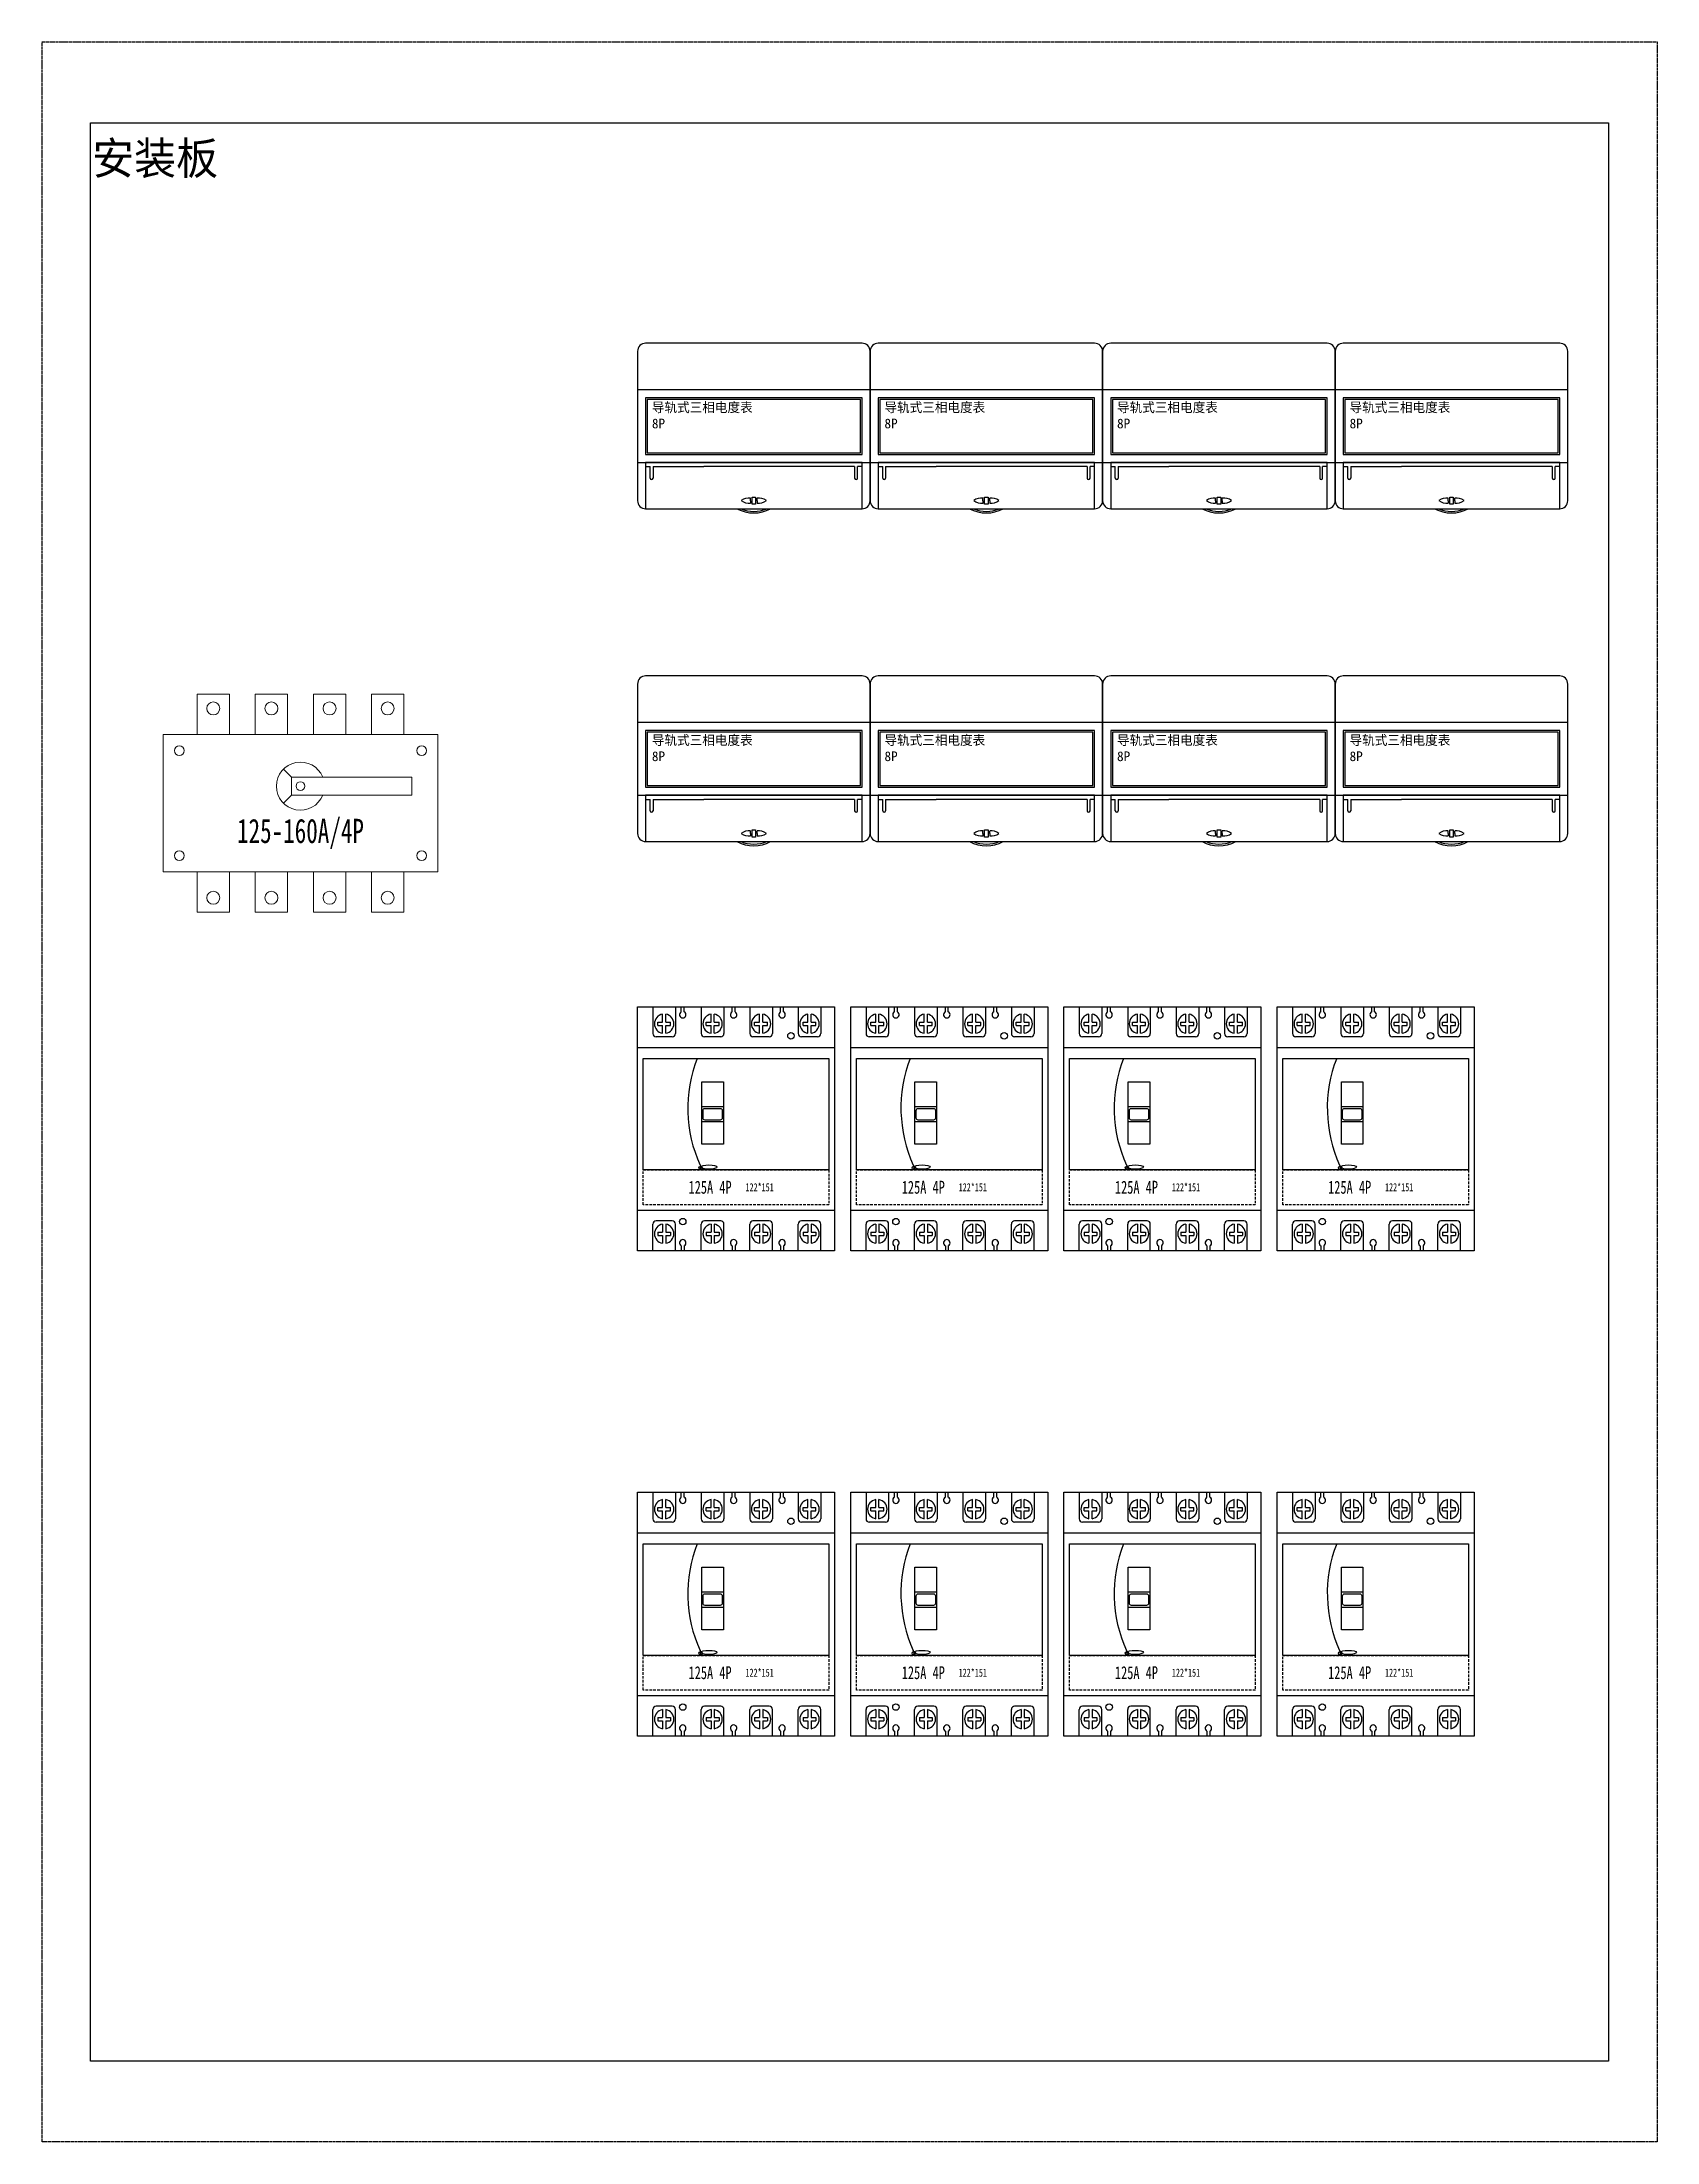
# Model space of a CAD drawing. Extents: x 299144 to 300144, y 311589 to 312889.
import ezdxf
from ezdxf.enums import TextEntityAlignment as Align

# ---------------------------------------------------------------- set-up
doc = ezdxf.new("R2010")
doc.units = 0
doc.header["$MEASUREMENT"] = 0
doc.linetypes.add('DASHED', pattern=[0.75, 0.5, -0.25])
doc.linetypes.add('HIDDEN2', pattern=[4.7625, 3.175, -1.5875])
doc.layers.add('元件', color=7, linetype='Continuous')
doc.layers.add('布置图', color=30, linetype='Continuous')
doc.layers.add('细线', color=7, linetype='Continuous', lineweight=0)
doc.styles.add('GH-CZC', font='', dxfattribs={"width": 0.7})
doc.styles.get('GH-CZC').set_extended_font_data('SimSun')

# ---------------------------------------------------------------- blocks, each defined once
blk = doc.blocks.new('Manufacturer光辉PartName塑壳断路器Series4PShellFrameLimitingCurrentRemarkPartTypeMinCurrent16MaxCurrent125Poles4PMinPower0MaxPower0LibType2DelFlgfalseUpdateDate')
at = {"layer": '元件', "color": 0, "transparency": 33554687}
for p, q in [((-51.5, 75.5), (-51.5, 59)), ((-48.5, 64), (-48.5, 66)), ((-48.5, 66), (-45.5, 66)), ((-45.5, 66), (-45.5, 70.9)), ((-43.5, 66), (-43.5, 70.9)), ((-43.5, 66), (-40.5, 66)), ((-40.5, 64), (-40.5, 66)), ((-37.5, 75.5), (-37.5, 59)), ((-33.9, 72.4), (-33.9, 75.5)), ((-32.1, 72.4), (-32.1, 75.5)), ((-21.5, 75.5), (-21.5, 59)), ((-18.5, 66), (-15.5, 66)), ((-18.5, 64), (-18.5, 66)), ((-15.5, 66), (-15.5, 70.9)), ((-13.5, 66), (-13.5, 70.9)), ((-13.5, 66), (-10.5, 66)), ((-10.5, 64), (-10.5, 66)), ((-7.5, 75.5), (-7.5, 59)), ((-2.4, 72.4), (-2.4, 75.5)), ((-0.6, 72.4), (-0.6, 75.5)), ((8.5, 75.5), (8.5, 59)), ((11.5, 64), (11.5, 66)), ((11.5, 66), (14.5, 66)), ((14.5, 66), (14.5, 70.9)), ((16.5, 66), (16.5, 70.9)), ((16.5, 66), (19.5, 66)), ((19.5, 64), (19.5, 66)), ((22.5, 75.5), (22.5, 59)), ((27.6, 72.4), (27.6, 75.5)), ((29.4, 72.4), (29.4, 75.5)), ((38.5, 75.5), (38.5, 59)), ((41.5, 64), (41.5, 66)), ((41.5, 66), (44.5, 66)), ((44.5, 66), (44.5, 70.9)), ((46.5, 66), (46.5, 70.9)), ((46.5, 66), (49.5, 66)), ((49.5, 64), (49.5, 66)), ((52.5, 75.5), (52.5, 59)), ((-39.5, 57), (-49.5, 57)), ((-48.5, 64), (-45.5, 64)), ((-45.5, 59.1), (-45.5, 64)), ((-43.5, 64), (-40.5, 64)), ((-43.5, 59.1), (-43.5, 64)), ((-9.5, 57), (-19.5, 57)), ((-18.5, 64), (-15.5, 64)), ((-15.5, 59.1), (-15.5, 64)), ((-13.5, 59.1), (-13.5, 64)), ((-13.5, 64), (-10.5, 64)), ((20.5, 57), (10.5, 57)), ((11.5, 64), (14.5, 64)), ((14.5, 59.1), (14.5, 64)), ((16.5, 64), (19.5, 64)), ((16.5, 59.1), (16.5, 64)), ((50.5, 57), (40.5, 57)), ((41.5, 64), (44.5, 64)), ((44.5, 59.1), (44.5, 64)), ((46.5, 64), (49.5, 64)), ((46.5, 59.1), (46.5, 64)), ((-61, 50.4), (61, 50.4)), ((-61, -50.4), (61, -50.4)), ((-51.5, -75.5), (-51.5, -59)), ((-39.5, -57), (-49.5, -57)), ((-48.5, -64), (-45.5, -64)), ((-48.5, -64), (-48.5, -66)), ((-45.5, -59.1), (-45.5, -64)), ((-43.5, -59.1), (-43.5, -64)), ((-43.5, -64), (-40.5, -64)), ((-40.5, -64), (-40.5, -66)), ((-37.5, -75.5), (-37.5, -59)), ((-21.5, -75.5), (-21.5, -59)), ((-9.5, -57), (-19.5, -57)), ((-18.5, -64), (-18.5, -66)), ((-18.5, -64), (-15.5, -64)), ((-15.5, -59.1), (-15.5, -64)), ((-13.5, -59.1), (-13.5, -64)), ((-13.5, -64), (-10.5, -64)), ((-10.5, -64), (-10.5, -66)), ((-7.5, -75.5), (-7.5, -59)), ((8.5, -75.5), (8.5, -59)), ((20.5, -57), (10.5, -57)), ((11.5, -64), (14.5, -64)), ((11.5, -64), (11.5, -66)), ((14.5, -59.1), (14.5, -64)), ((16.5, -59.1), (16.5, -64)), ((16.5, -64), (19.5, -64)), ((19.5, -64), (19.5, -66)), ((22.5, -75.5), (22.5, -59)), ((38.5, -75.5), (38.5, -59)), ((50.5, -57), (40.5, -57)), ((41.5, -64), (41.5, -66)), ((41.5, -64), (44.5, -64)), ((44.5, -59.1), (44.5, -64)), ((46.5, -59.1), (46.5, -64)), ((46.5, -64), (49.5, -64)), ((49.5, -64), (49.5, -66)), ((52.5, -75.5), (52.5, -59)), ((-48.5, -66), (-45.5, -66)), ((-45.5, -66), (-45.5, -70.9)), ((-43.5, -66), (-40.5, -66)), ((-43.5, -66), (-43.5, -70.9)), ((-33.9, -72.4), (-33.9, -75.5)), ((-32.1, -72.4), (-32.1, -75.5)), ((-18.5, -66), (-15.5, -66)), ((-15.5, -66), (-15.5, -70.9)), ((-13.5, -66), (-13.5, -70.9)), ((-13.5, -66), (-10.5, -66)), ((-2.4, -72.4), (-2.4, -75.5)), ((-0.6, -72.4), (-0.6, -75.5)), ((11.5, -66), (14.5, -66)), ((14.5, -66), (14.5, -70.9)), ((16.5, -66), (19.5, -66)), ((16.5, -66), (16.5, -70.9)), ((27.6, -72.4), (27.6, -75.5)), ((29.4, -72.4), (29.4, -75.5)), ((41.5, -66), (44.5, -66)), ((44.5, -66), (44.5, -70.9)), ((46.5, -66), (46.5, -70.9)), ((46.5, -66), (49.5, -66))]:
    blk.add_line(p, q, dxfattribs=at)
for points in [[(-61, -75.5), (-61, 75.5)], [(-61, 75.5), (61, 75.5)], [(61, 75.5), (61, -75.5)], [(61, -75.5), (-61, -75.5)]]:
    blk.add_lwpolyline(points, dxfattribs=at)
for points in [[(-57.5, 43.5), (57.5, 43.5), (57.5, -25.5), (-57.5, -25.5)], [(-21.2, 29.1), (-7.8, 29.1), (-7.8, -9.6), (-21.2, -9.6)], [(-21.2, 13.8), (-7.8, 13.8), (-7.8, 4.2), (-21.2, 4.2)]]:
    blk.add_lwpolyline(points, close=True, dxfattribs=at)
blk.add_lwpolyline([(-19.2, 12.6), (-9.8, 12.6, -0.414214), (-8.6, 11.4), (-8.6, 6.6, -0.414214), (-9.8, 5.4), (-19.2, 5.4, -0.414214), (-20.4, 6.6), (-20.4, 11.4, -0.414214)], format="xyb", close=True, dxfattribs=at)
at = {"layer": '元件', "color": 0, "linetype": 'HIDDEN2', "ltscale": 0.5, "transparency": 33554687}
blk.add_lwpolyline([(-57.5, -25.5), (57.5, -25.5), (57.5, -47), (-57.5, -47)], close=True, dxfattribs=at)
at = {"layer": '元件', "color": 0, "linetype": 'ByBlock', "transparency": 33554687}
for centre in [(34, 57.5), (-33, -57.5)]:
    blk.add_circle(centre, 2, dxfattribs=at)
at = {"layer": '元件', "color": 0, "transparency": 33554687}
blk.add_circle((-22, -24.2), 1.02, dxfattribs=at)
for centre, radius, start, end in [((-44.5, 65), 6, 99.5941, 260.4059), ((-44.5, 65), 6, 279.5941, 80.4059), ((-33, 70.6), 2, 116.839, 63.161), ((-14.5, 65), 6, 99.5941, 260.4059), ((-14.5, 65), 6, 279.5941, 80.4059), ((-1.5, 70.6), 2, 116.839, 63.161), ((15.5, 65), 6, 99.5941, 260.4059), ((15.5, 65), 6, 279.5941, 80.4059), ((28.5, 70.6), 2, 116.839, 63.161), ((45.5, 65), 6, 99.5941, 260.4059), ((45.5, 65), 6, 279.5941, 80.4059), ((-49.5, 59), 2, 180, 270), ((-39.5, 59), 2, 270, 0), ((-19.5, 59), 2, 180, 270), ((-9.5, 59), 2, 270, 0), ((10.5, 59), 2, 180, 270), ((20.5, 59), 2, 270, 0), ((40.5, 59), 2, 180, 270), ((50.5, 59), 2, 270, 0), ((54.9, 12.7), 84.8, 158.6859, 204.5341), ((-23.5, -23.8), 1.8, 251.3296, 44.8965), ((-49.5, -59), 2, 90, 180), ((-44.5, -65), 6, 99.5941, 260.4059), ((-44.5, -65), 6, 279.5941, 80.4059), ((-39.5, -59), 2, 0, 90), ((-19.5, -59), 2, 90, 180), ((-14.5, -65), 6, 99.5941, 260.4059), ((-14.5, -65), 6, 279.5941, 80.4059), ((-9.5, -59), 2, 0, 90), ((10.5, -59), 2, 90, 180), ((15.5, -65), 6, 99.5941, 260.4059), ((15.5, -65), 6, 279.5941, 80.4059), ((20.5, -59), 2, 0, 90), ((40.5, -59), 2, 90, 180), ((45.5, -65), 6, 99.5941, 260.4059), ((45.5, -65), 6, 279.5941, 80.4059), ((50.5, -59), 2, 0, 90), ((-33, -70.6), 2, 296.839, 243.161), ((-1.5, -70.6), 2, 296.839, 243.161), ((28.5, -70.6), 2, 296.839, 243.161)]:
    blk.add_arc(centre, radius, start, end, dxfattribs=at)
blk.add_ellipse((-16.8, -23.7), major_axis=(-5, 0), ratio=0.263531, dxfattribs=at)
at = {"layer": '元件', "color": 0, "transparency": 33554687, "width": 0.7}
blk.add_text('125A 4P', height=8, dxfattribs=at).set_placement((-29.4, -36.2), align=Align.MIDDLE_LEFT)
at = {"layer": '元件', "color": 0, "transparency": 33554687, "style": 'GH-CZC', "width": 0.7}
blk.add_text('122*151', height=5, dxfattribs=at).set_placement((14.6, -36.2), align=Align.MIDDLE_CENTER)
blk = doc.blocks.new('Manufacturer光辉PartName隔离开关Series160ShellFrameLimitingCurrentRemarkPartTypeMinCurrent100MaxCurrent160Poles4PMinPower0MaxPower0LibType2DelFlgfalseUpdateDate')
at = {"layer": '细线', "color": 7}
for p, q in [((-5.6, 16.1), (-10.5, 21)), ((-5.6, 16.1), (-5.6, 4.9)), ((-5.6, 16.1), (69, 16.1)), ((69, 16.1), (69, 4.9)), ((-5.6, 4.9), (-10.5, -0.1)), ((69, 4.9), (-5.6, 4.9))]:
    blk.add_line(p, q, dxfattribs=at)
for points in [[(-64, 42.5), (-44, 42.5), (-44, 67.5), (-64, 67.5)], [(-28, 42.5), (-8, 42.5), (-8, 67.5), (-28, 67.5)], [(8, 42.5), (28, 42.5), (28, 67.5), (8, 67.5)], [(44, 42.5), (64, 42.5), (64, 67.5), (44, 67.5)], [(-85, -42.5), (85, -42.5), (85, 42.5), (-85, 42.5)], [(-85, 42.5), (85, 42.5), (85, -42.5), (-85, -42.5)], [(-64, -42.5), (-44, -42.5), (-44, -67.5), (-64, -67.5)], [(-28, -42.5), (-8, -42.5), (-8, -67.5), (-28, -67.5)], [(8, -42.5), (28, -42.5), (28, -67.5), (8, -67.5)], [(44, -42.5), (64, -42.5), (64, -67.5), (44, -67.5)]]:
    blk.add_lwpolyline(points, close=True, dxfattribs=at)
for centre, radius in [((-54, 58.6), 4.01), ((-18, 58.6), 4.01), ((18, 58.6), 4.01), ((54, 58.6), 4.01), ((-75, 32.5), 3), ((75, 32.5), 3), ((0, 10.5), 2.75), ((-75, -32.5), 3), ((75, -32.5), 3), ((-54, -58.6), 4.01), ((-18, -58.6), 4.01), ((18, -58.6), 4.01), ((54, -58.6), 4.01)]:
    blk.add_circle(centre, radius, dxfattribs=at)
blk.add_arc((0, 10.5), 14.9, 22.0726, 337.9274, dxfattribs=at)
at = {"layer": '细线', "color": 7, "insert": (-85, -9.7), "char_height": 15, "width": 170, "attachment_point": 1}
blk.add_mtext('\\pxqc;{\\fFangSong_GB2312|b0|i0|c134|p49;\\W0.7;125-160A/4P}', dxfattribs=at)
blk = doc.blocks.new('Manufacturer光辉PartName电能表Series导轨式ShellFrameLimitingCurrentRemarkPartTypeMinCurrent1MaxCurrent500PolesMinPower0MaxPower0LibType2DelFlgfalseUpdateDate')
for p, q in [((-67, -24.6), (-64.2, -24.6)), ((-62.4, -24.6), (-31, -24.6)), ((62.4, -24.6), (-31, -24.6)), ((67, -24.6), (64.2, -24.6)), ((-2.1, -45.7), (-2.1, -44.2)), ((-2.1, -45.7), (-2.1, -47.2)), ((2.1, -45.7), (2.1, -44.2)), ((2.1, -45.7), (2.1, -47.2))]:
    blk.add_line(p, q)
blk.add_lwpolyline([(-67, -50.7), (67, -50.7, 0.414214), (72, -45.7), (72, 46.8, 0.414214), (67, 51.8), (-67, 51.8, 0.414214), (-72, 46.8), (-72, -45.7, 0.414214)], format="xyb", close=True)
for points in [[(-72, -22), (72, -22), (72, 23), (-72, 23)], [(-67, -17), (67, -17), (67, 18), (-67, 18)], [(-66, -16), (66, -16), (66, 17), (-66, 17)], [(-67, -50.7), (67, -50.7), (67, -22), (-67, -22)], [(-1.1, -43.5), (1.1, -43.5), (1.1, -47.9), (-1.1, -47.9)]]:
    blk.add_lwpolyline(points, close=True)
for points in [[(-64.2, -31.7), (-64.2, -24.6)], [(-62.4, -24.6), (-62.4, -31.7)], [(62.4, -24.6), (62.4, -31.7)], [(64.2, -31.7), (64.2, -24.6)]]:
    blk.add_lwpolyline(points)
for centre, radius, start, end in [((-63.3, -31.7), 0.9, 180, 0), ((63.3, -31.7), 0.9, 180, 0), ((0, -30.9), 22.4, 242.2689, 297.7311), ((0, -30.9), 21.4, 247.8872, 292.1128), ((-3.1, -51.8), 7.73, 82.2489, 127.0581), ((-3.1, -39.5), 7.73, 232.9419, 277.7511), ((3.1, -51.8), 7.73, 52.9419, 97.7511), ((3.1, -39.5), 7.73, 262.2489, 307.0581)]:
    blk.add_arc(centre, radius, start, end)
at = {"insert": (-63.1, 15.1), "char_height": 6, "width": 68.446, "attachment_point": 1}
blk.add_mtext('导轨式三相电度表\\P8P', dxfattribs=at)

msp = doc.modelspace()

# ---------------------------------------------------------------- linework, layer by layer
at = {"color": 2}
msp.add_lwpolyline([(299174.4, 312839.4), (300114.4, 312839.4), (300114.4, 311639.4), (299174.4, 311639.4)], close=True, dxfattribs=at)
at = {"layer": '布置图', "linetype": 'DASHED'}
msp.add_lwpolyline([(299144.4, 312889.4), (300144.4, 312889.4), (300144.4, 311589.4), (299144.4, 311589.4)], close=True, dxfattribs=at)

# ---------------------------------------------------------------- block references
for name, p in [('Manufacturer光辉PartName电能表Series导轨式ShellFrameLimitingCurrentRemarkPartTypeMinCurrent1MaxCurrent500PolesMinPower0MaxPower0LibType2DelFlgfalseUpdateDate', (299585.1, 312651.1)), ('Manufacturer光辉PartName电能表Series导轨式ShellFrameLimitingCurrentRemarkPartTypeMinCurrent1MaxCurrent500PolesMinPower0MaxPower0LibType2DelFlgfalseUpdateDate', (299729.1, 312651.1)), ('Manufacturer光辉PartName电能表Series导轨式ShellFrameLimitingCurrentRemarkPartTypeMinCurrent1MaxCurrent500PolesMinPower0MaxPower0LibType2DelFlgfalseUpdateDate', (299873.1, 312651.1)), ('Manufacturer光辉PartName电能表Series导轨式ShellFrameLimitingCurrentRemarkPartTypeMinCurrent1MaxCurrent500PolesMinPower0MaxPower0LibType2DelFlgfalseUpdateDate', (300017.1, 312651.1)), ('Manufacturer光辉PartName电能表Series导轨式ShellFrameLimitingCurrentRemarkPartTypeMinCurrent1MaxCurrent500PolesMinPower0MaxPower0LibType2DelFlgfalseUpdateDate', (299585.1, 312445.1)), ('Manufacturer光辉PartName电能表Series导轨式ShellFrameLimitingCurrentRemarkPartTypeMinCurrent1MaxCurrent500PolesMinPower0MaxPower0LibType2DelFlgfalseUpdateDate', (299729.1, 312445.1)), ('Manufacturer光辉PartName电能表Series导轨式ShellFrameLimitingCurrentRemarkPartTypeMinCurrent1MaxCurrent500PolesMinPower0MaxPower0LibType2DelFlgfalseUpdateDate', (299873.1, 312445.1)), ('Manufacturer光辉PartName电能表Series导轨式ShellFrameLimitingCurrentRemarkPartTypeMinCurrent1MaxCurrent500PolesMinPower0MaxPower0LibType2DelFlgfalseUpdateDate', (300017.1, 312445.1)), ('Manufacturer光辉PartName隔离开关Series160ShellFrameLimitingCurrentRemarkPartTypeMinCurrent100MaxCurrent160Poles4PMinPower0MaxPower0LibType2DelFlgfalseUpdateDate', (299304.4, 312418.2)), ('Manufacturer光辉PartName塑壳断路器Series4PShellFrameLimitingCurrentRemarkPartTypeMinCurrent16MaxCurrent125Poles4PMinPower0MaxPower0LibType2DelFlgfalseUpdateDate', (299574.1, 312216.6)), ('Manufacturer光辉PartName塑壳断路器Series4PShellFrameLimitingCurrentRemarkPartTypeMinCurrent16MaxCurrent125Poles4PMinPower0MaxPower0LibType2DelFlgfalseUpdateDate', (299706.1, 312216.6)), ('Manufacturer光辉PartName塑壳断路器Series4PShellFrameLimitingCurrentRemarkPartTypeMinCurrent16MaxCurrent125Poles4PMinPower0MaxPower0LibType2DelFlgfalseUpdateDate', (299838.1, 312216.6)), ('Manufacturer光辉PartName塑壳断路器Series4PShellFrameLimitingCurrentRemarkPartTypeMinCurrent16MaxCurrent125Poles4PMinPower0MaxPower0LibType2DelFlgfalseUpdateDate', (299970.1, 312216.6)), ('Manufacturer光辉PartName塑壳断路器Series4PShellFrameLimitingCurrentRemarkPartTypeMinCurrent16MaxCurrent125Poles4PMinPower0MaxPower0LibType2DelFlgfalseUpdateDate', (299574.1, 311916.1)), ('Manufacturer光辉PartName塑壳断路器Series4PShellFrameLimitingCurrentRemarkPartTypeMinCurrent16MaxCurrent125Poles4PMinPower0MaxPower0LibType2DelFlgfalseUpdateDate', (299706.1, 311916.1)), ('Manufacturer光辉PartName塑壳断路器Series4PShellFrameLimitingCurrentRemarkPartTypeMinCurrent16MaxCurrent125Poles4PMinPower0MaxPower0LibType2DelFlgfalseUpdateDate', (299838.1, 311916.1)), ('Manufacturer光辉PartName塑壳断路器Series4PShellFrameLimitingCurrentRemarkPartTypeMinCurrent16MaxCurrent125Poles4PMinPower0MaxPower0LibType2DelFlgfalseUpdateDate', (299970.1, 311916.1))]:
    msp.add_blockref(name, p)

# ---------------------------------------------------------------- texts
at = {"color": 0}
msp.add_text('安装板', height=20, dxfattribs=at).set_placement((299175.4, 312817.4), align=Align.MIDDLE_LEFT)

doc.saveas('drawing.dxf')
